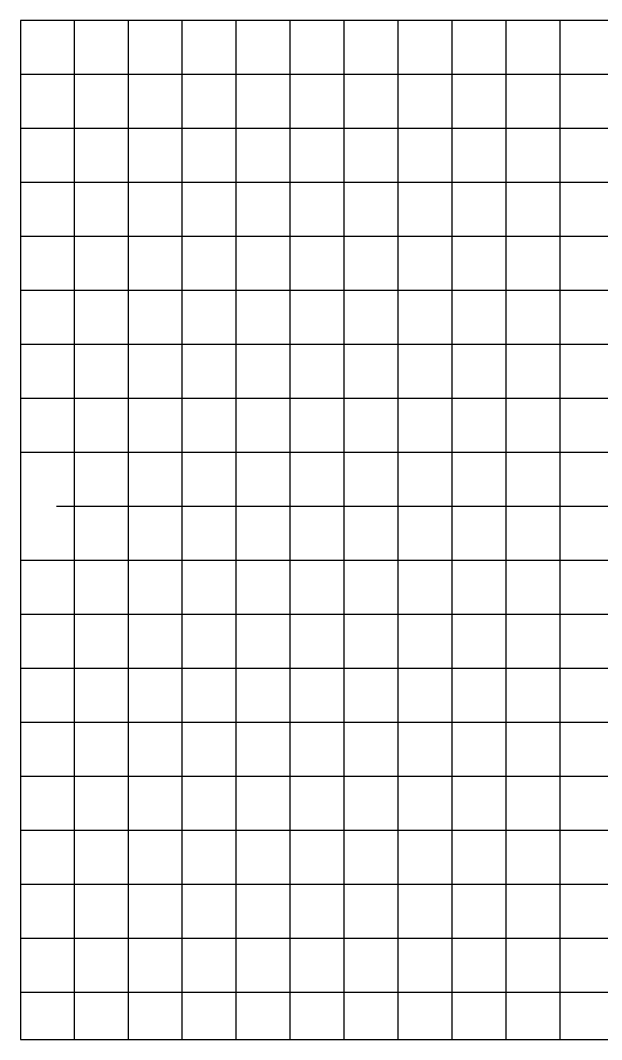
# Model space of a CAD drawing. Extents: x -186874 to 511851, y 4933 to 222627.
# Drawn here: x 498926 to 505388, y 211277 to 222602 of the extents above; entities that cross this region are included whole.
import ezdxf

# ---------------------------------------------------------------- set-up
doc = ezdxf.new("R2010")
doc.units = 0
doc.header["$LTSCALE"] = 5
doc.layers.add('XCDR20$0$A-Area', color=170, linetype='Continuous', plot=False)
doc.layers.add('XFDR20-DC-PH2$0$A-Area (PH2)', color=170, linetype='Continuous', plot=False)
doc.layers.add('XCDR20$0$A-R-Plan_RH-60cm', color=161, linetype='Continuous')
doc.layers.add('XFDR20-DC-PH2$0$A-R-Plan_RH-60cm (PH2)', color=161, linetype='Continuous')

# ---------------------------------------------------------------- blocks, each defined once
blk = doc.blocks.new('XFDR20-DC-PH2')
at = {"layer": 'XFDR20-DC-PH2$0$A-Area (PH2)'}
blk.add_lwpolyline([(511826, 222602), (498926, 222602), (498926, 211277), (511826, 211277)], close=True, dxfattribs=at)
at = {"layer": 'XFDR20-DC-PH2$0$A-R-Plan_RH-60cm (PH2)'}
for p, q in [((499526, 211277), (499526, 222602)), ((500126, 211277), (500126, 222602)), ((500726, 211277), (500726, 222602)), ((501326, 211277), (501326, 222602)), ((501926, 211277), (501926, 222602)), ((502526, 211277), (502526, 222602)), ((503126, 211277), (503126, 222602)), ((503726, 211277), (503726, 222602)), ((504326, 211277), (504326, 222602)), ((504926, 211277), (504926, 222602)), ((510926, 222002, 0), (498926, 222002, 0)), ((511826, 221402, 0), (498926, 221402, 0)), ((511826, 220802, 0), (498926, 220802, 0)), ((511826, 220202, 0), (498926, 220202, 0)), ((511826, 219602, 0), (498926, 219602, 0)), ((511826, 219002, 0), (498926, 219002, 0)), ((511826, 218402, 0), (498926, 218402, 0)), ((511826, 217802, 0), (498926, 217802, 0)), ((507576, 217202, 0), (499326, 217202, 0)), ((511826, 216602, 0), (498926, 216602, 0)), ((511826, 216002, 0), (498926, 216002, 0)), ((511826, 215402, 0), (498926, 215402, 0)), ((511826, 214802, 0), (498926, 214802, 0)), ((511826, 214202, 0), (498926, 214202, 0)), ((511826, 213602, 0), (498926, 213602, 0)), ((511826, 213002, 0), (498926, 213002, 0)), ((511826, 212402, 0), (498926, 212402, 0)), ((510926, 211802, 0), (498926, 211802, 0))]:
    blk.add_line(p, q, dxfattribs=at)
blk = doc.blocks.new('XCDR20')
at = {"layer": 'XCDR20$0$A-Area'}
blk.add_lwpolyline([(511826, 222602), (498926, 222602), (498926, 211277), (511826, 211277)], close=True, dxfattribs=at)
at = {"layer": 'XCDR20$0$A-R-Plan_RH-60cm'}
for p, q in [((499526, 211277), (499526, 222602)), ((500126, 211277), (500126, 222602)), ((500726, 211277), (500726, 222602)), ((501326, 211277), (501326, 222602)), ((501926, 211277), (501926, 222602)), ((502526, 211277), (502526, 222602)), ((503126, 211277), (503126, 222602)), ((503726, 211277), (503726, 222602)), ((504326, 211277), (504326, 222602)), ((504926, 211277), (504926, 222602)), ((510926, 222002, 0), (498926, 222002, 0)), ((511826, 221402, 0), (498926, 221402, 0)), ((511826, 220802, 0), (498926, 220802, 0)), ((511826, 220202, 0), (498926, 220202, 0)), ((511826, 219602, 0), (498926, 219602, 0)), ((511826, 219002, 0), (498926, 219002, 0)), ((511826, 218402, 0), (498926, 218402, 0)), ((511826, 217802, 0), (498926, 217802, 0)), ((507576, 217202, 0), (499326, 217202, 0)), ((511826, 216602, 0), (498926, 216602, 0)), ((511826, 216002, 0), (498926, 216002, 0)), ((511826, 215402, 0), (498926, 215402, 0)), ((511826, 214802, 0), (498926, 214802, 0)), ((511826, 214202, 0), (498926, 214202, 0)), ((511826, 213602, 0), (498926, 213602, 0)), ((511826, 213002, 0), (498926, 213002, 0)), ((511826, 212402, 0), (498926, 212402, 0)), ((510926, 211802, 0), (498926, 211802, 0))]:
    blk.add_line(p, q, dxfattribs=at)

msp = doc.modelspace()

# ---------------------------------------------------------------- block references
for name in ['XCDR20', 'XFDR20-DC-PH2']:
    msp.add_blockref(name, (0, 0))

doc.saveas('drawing.dxf')
